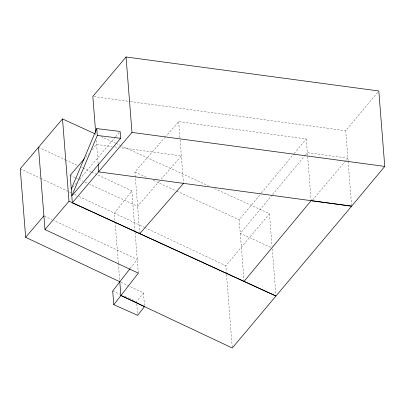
<?xml version="1.0" encoding="UTF-8"?>
<svg xmlns="http://www.w3.org/2000/svg" width="405" height="405" viewBox="0 0 405 405"><rect width="100%" height="100%" fill="white"/><g stroke="black" fill="none" stroke-linecap="round" stroke-linejoin="round"><path stroke-width="0.3" stroke-dasharray="2.02 1.52" d="M91.758 172.13L131.853 190.841L114.397 213.177L115.045 221.353M130.268 268.348L137.249 259.413L54.199 220.659M120.923 282.28L143.476 292.901L136.601 301.603L129.205 298.318M244.053 281.414L239.193 219.697L261.017 193.428M261.422 192.942L293.757 154.027M294.157 153.541L306.281 138.945L178.656 121.672L165.863 136.379M272.2 194.982L240.271 233.412L271.046 247.485M272.606 194.496L304.94 155.581M305.34 155.095L307.365 152.66L347.88 158.163L345.845 160.577M348.077 160.653L345.723 130.734L378.007 91.95M226.461 273.891L225.818 265.726L269.487 213.719L214.291 188.446M312.478 200.186L345.44 161.058M72.89 187.145L76.555 182.822M79.815 178.98L115.248 137.209M115.658 136.728L119.323 132.41M85.632 157.287L88.482 153.956M92.143 149.678L96.613 144.448L112.19 146.564M139.771 233.68L134.916 171.963L165.453 136.855M159.484 181.106L137.614 206.251L89.611 184.255M161.134 179.207L181.354 155.96L120.29 147.663M94.087 96.618L129.767 101.453M130.395 101.539L345.723 130.734M114.686 146.904L117.799 147.329M112.706 290.987L120.103 294.273M124.654 296.293L128.638 298.065M101.027 136.576L115.4 143.157M115.977 143.421L120.001 145.263M120.574 145.527L208.545 185.814M134.916 171.963L147.521 177.734M153.247 180.357L176.17 190.846M176.742 191.109L239.193 219.697M70.181 175.35L75.325 177.709M75.897 177.967L78.18 179.015M78.752 179.278L82.752 181.111M85.04 182.159L87.323 183.207M38.495 147.273L64.841 159.57M65.413 159.838L77.441 165.448M81.451 167.321L82.595 167.852M83.167 168.121L91.186 171.862M44.464 216.113L51.911 219.591M20.25 168.758L40.222 178.18M40.794 178.448L71.032 192.714M74.459 194.329L76.737 195.407M79.021 196.486L144.109 227.19M144.681 227.458L225.818 265.726M348.128 161.281L351.611 205.532M306.281 138.945L311.091 200.04M269.487 213.719L272.059 246.382M272.256 248.898L275.866 294.759M226.511 274.519L232.293 348.011M178.656 121.672L180.048 139.305M180.093 139.938L183.516 183.389M143.476 292.901L144.555 306.615M131.853 190.841L135.067 231.731M135.113 232.298L138.328 273.127M136.799 304.094L137.685 315.318M115.091 221.97L118.311 262.875M118.356 263.427L119.698 280.493M95.707 132.906L95.955 136.05M96.299 140.449L98.137 163.777"/><path stroke-width="0.61" d="M96.765 128.588L97.306 135.447L71.801 195.924L120.675 138.307L120.138 131.448L96.765 128.588L71.26 189.064L72.075 188.102M129.878 268.844L112.706 290.987L113.79 304.707L137.685 315.318L144.555 306.615L120.877 295.463L119.738 281.014M113.79 304.707L138.328 273.127L44.97 229.564L38.495 147.273L62.507 118.938L94.704 133.68M84.412 158.709L70.181 175.35L72.343 202.778L244.053 281.414L311.141 200.662L351.661 206.165L384.75 166.409L378.812 90.978L126.051 56.989L92.836 96.446L95.656 132.278M126.051 56.989L131.99 132.42L72.343 202.778M44.97 229.564L68.982 201.224L62.507 118.938M38.495 147.273L20.25 168.758L25.647 237.33L119.799 281.748M25.647 237.33L43.892 215.85M139.771 233.68L183.516 183.389M97.306 135.447L120.675 138.307M131.99 132.42L384.75 166.409M244.053 281.414L275.962 296.009L351.661 206.165L98.774 171.877L98.177 164.334M68.982 201.224L275.962 296.009L232.293 348.011L120.877 295.463"/></g></svg>
